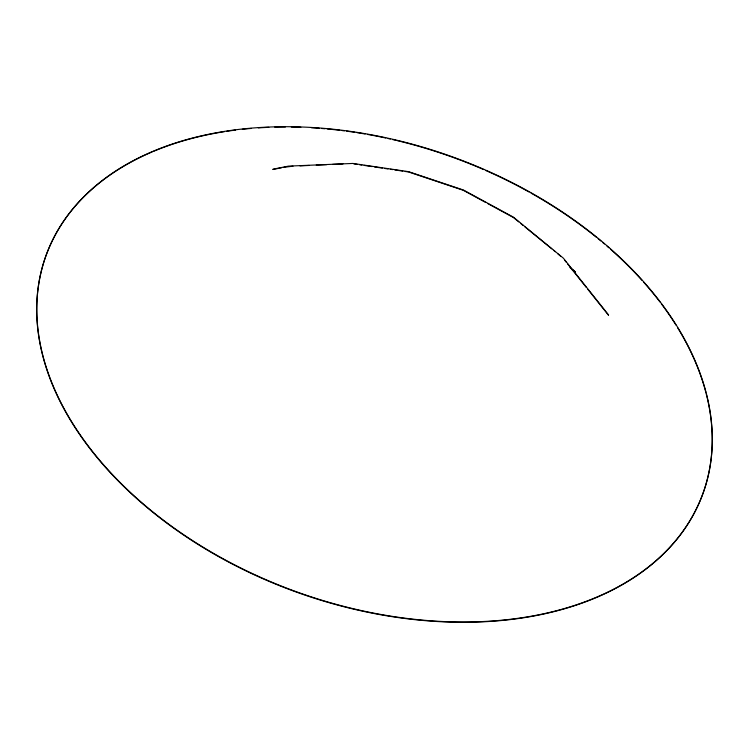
<?xml version="1.0" encoding="UTF-8"?>
<svg xmlns="http://www.w3.org/2000/svg" width="749" height="749" viewBox="0 0 749 749"><rect width="100%" height="100%" fill="white"/><g stroke="black" fill="none" stroke-linecap="round" stroke-linejoin="round"><path stroke-width="1.12" d="M272.992 169.19L288.459 166.119L352.891 163.441L408.654 171.671L463.444 190.012L513.505 217.21L563.37 258.162L608.6 314.954M272.879 169.489L281.624 167.757M283.862 167.308L292.999 166.203M299.974 165.885L309.271 165.454M316.247 165.136L326.714 164.658M332.528 164.387L342.986 163.909M353.921 163.909L357.329 164.415M359.604 164.752L361.889 165.089M364.164 165.417L372.131 166.596M374.406 166.933L382.374 168.113M384.649 168.45L388.057 168.946M390.341 169.283L392.616 169.62M394.892 169.957L402.859 171.137M405.134 171.474L408.551 171.98L463.331 190.321L485.811 202.53M487.852 203.644L513.402 217.519L518.757 221.882M520.536 223.342L523.214 225.524M525.002 226.975L551.77 248.808M553.558 250.26L555.337 251.72M569.961 267.58L575.354 271.981L572.339 269.415M571.646 269.35L575.241 272.28L572.985 270.361M557.977 253.967L560.617 256.214M564.709 260.278L566.141 262.084M567.602 263.92L586.42 287.56M587.871 289.376L605.201 311.135M605.857 311.959L608.488 315.263M706.148 393.506A349.343 231.02 19.9 0 1 264.491 579.398A349.343 231.02 19.9 0 1 152.244 151.888M153.245 151.467A349.343 231.02 19.9 0 1 224.466 131.665M226.741 131.309A349.343 231.02 19.9 0 1 235.579 130.083M242.311 129.296A349.343 231.02 19.9 0 1 251.43 128.425M258.349 127.901A349.343 231.02 19.9 0 1 268.844 127.339M274.733 127.152A349.343 231.02 19.9 0 1 285.388 127.012M291.333 127.049A349.343 231.02 19.9 0 1 300.864 127.274M311.434 127.761A349.343 231.02 19.9 0 1 319.289 128.294M321.555 128.463A349.343 231.02 19.9 0 1 324.954 128.753M327.219 128.959A349.343 231.02 19.9 0 1 339.793 130.298M342.087 130.569A349.343 231.02 19.9 0 1 344.381 130.869M346.684 131.169A349.343 231.02 19.9 0 1 354.745 132.32M357.058 132.676A349.343 231.02 19.9 0 1 365.128 134.005M367.431 134.408A349.343 231.02 19.9 0 1 385.819 138.031M388.104 138.537A349.343 231.02 19.9 0 1 390.379 139.042M392.654 139.567A349.343 231.02 19.9 0 1 396.062 140.363M397.195 140.634A349.343 231.02 19.9 0 1 483.648 169.574M485.792 170.519A349.343 231.02 19.9 0 1 529.066 192.006M531.116 193.148A349.343 231.02 19.9 0 1 596.27 237.199M598.105 238.688A349.343 231.02 19.9 0 1 600.829 240.935M602.627 242.442A349.343 231.02 19.9 0 1 604.424 243.949M607.083 246.234A349.343 231.02 19.9 0 1 608.834 247.76M610.585 249.295A349.343 231.02 19.9 0 1 641.968 280.313M643.55 282.083A349.343 231.02 19.9 0 1 659.925 301.941M661.311 303.776A349.343 231.02 19.9 0 1 675.944 325.029M677.667 327.809A349.343 231.02 19.9 0 1 705.848 392.336M120.177 482.534A349.343 231.02 19.9 0 0 694.183 513.168A349.343 231.02 19.9 0 0 309.309 127.339A349.343 231.02 19.9 0 0 120.177 482.534"/></g></svg>
